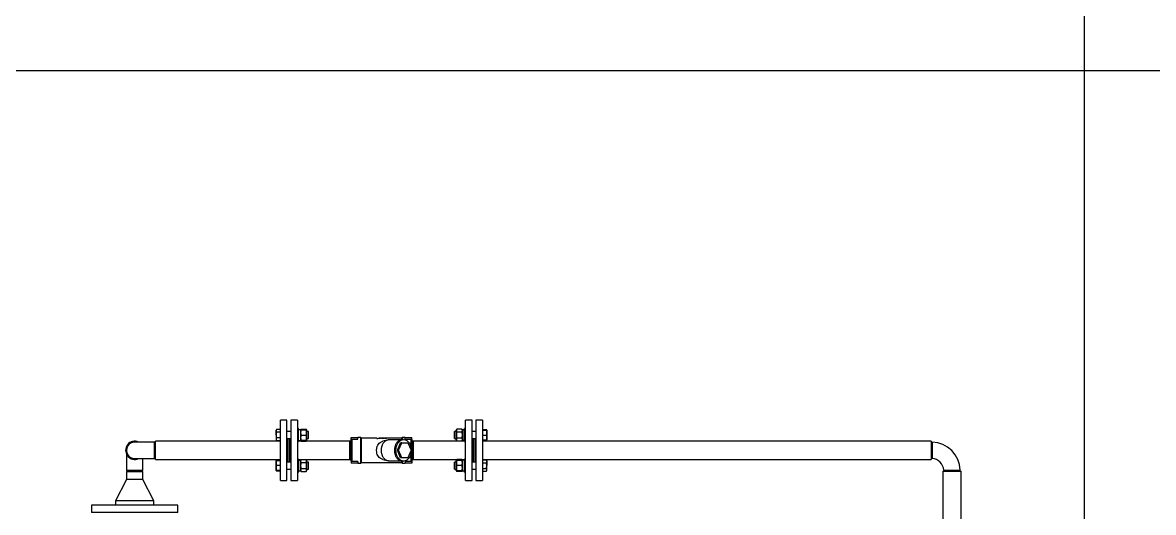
# Model space of a CAD drawing. Extents: x -681219 to -550379, y -242630 to -158199.
# Drawn here: x -632833 to -629134, y -165390 to -163786 of the extents above; entities that cross this region are included whole.
import ezdxf

# ---------------------------------------------------------------- set-up
doc = ezdxf.new("R2010")
doc.units = 0
doc.header["$LTSCALE"] = 1000
doc.layers.get('0').update_dxf_attribs({"linetype": 'CONTINUOUS'})
for name, color, linetype in [('$DDT_AUDIT_GENERATED_(103)', 7, 'CONTINUOUS'), ('16_GB93', 7, 'CONTINUOUS'), ('16_GB97.1', 7, 'CONTINUOUS'), ('FIG13铸铁过滤器DN32(1', 7, 'CONTINUOUS'), ('GBT_12459_90度弯头D', 7, 'CONTINUOUS'), ('GBT_9119.8_法兰_DN', 7, 'CONTINUOUS'), ('M16_GB6170', 7, 'CONTINUOUS'), ('M16×65_GB5782', 7, 'CONTINUOUS'), ('MYGL165_060101', 7, 'CONTINUOUS'), ('MYGL165_060102', 7, 'CONTINUOUS'), ('MYGL165_060201', 7, 'CONTINUOUS'), ('MYGL165_060301', 7, 'CONTINUOUS'), ('MYGL165_060302', 7, 'CONTINUOUS')]:
    doc.layers.add(name, color=color, linetype=linetype)

msp = doc.modelspace()

# ---------------------------------------------------------------- linework, layer by layer
at = {"layer": '$DDT_AUDIT_GENERATED_(103)', "color": 7, "linetype": 'Continuous'}
for p, q in [((-632490.7324, -165254.2758), (-632493.556, -165257.0993)), ((-632490.7324, -165254.2758), (-632442.7324, -165254.2758)), ((-632439.9089, -165257.0993), (-632442.7324, -165254.2758)), ((-632493.556, -165282.5111), (-632529.556, -165351.6876)), ((-632439.9089, -165257.0993), (-632493.556, -165257.0993)), ((-632493.556, -165257.0993), (-632493.556, -165282.5111)), ((-632439.9089, -165282.5111), (-632493.556, -165282.5111)), ((-632439.9089, -165282.5111), (-632439.9089, -165257.0993)), ((-632403.9089, -165351.6876), (-632439.9089, -165282.5111)), ((-632403.9089, -165351.6876), (-632529.556, -165351.6876)), ((-632529.556, -165351.6876), (-632529.556, -165365.8052)), ((-632403.9089, -165365.8052), (-632403.9089, -165351.6876))]:
    msp.add_line(p, q, dxfattribs=at)
at = {"color": 1}
msp.add_line((-635175.7591, -163942.1682), (-628711.5358, -163942.1682), dxfattribs=at)
at = {"color": 0}
msp.add_lwpolyline([(-639802.9899, -162264.4832), (-629360.0241, -162264.4832), (-629360.0241, -173642.8712), (-639802.9899, -173642.8712)], close=True, dxfattribs=at)
at = {"layer": '16_GB93', "color": 7, "linetype": 'Continuous'}
for p, q in [((-631924.4736, -165119.3741), (-631930.2618, -165119.3741)), ((-631924.4736, -165119.3741), (-631924.4736, -165153.8212)), ((-631393.9324, -165119.3741), (-631393.9324, -165153.0974)), ((-631388.1442, -165119.3741), (-631393.9324, -165119.3741)), ((-631930.2618, -165153.8212), (-631924.4736, -165153.8212)), ((-631393.9324, -165153.8003), (-631393.9324, -165153.8212)), ((-631393.9324, -165153.8212), (-631393.0848, -165153.8212)), ((-631393.0848, -165153.8212), (-631388.9919, -165153.8212)), ((-631388.9919, -165153.8212), (-631388.1442, -165153.8212)), ((-631929.4142, -165219.201), (-631930.2618, -165219.201)), ((-631930.2618, -165253.648), (-631924.4736, -165253.648)), ((-631925.3213, -165219.201), (-631929.4142, -165219.201)), ((-631924.4736, -165219.201), (-631925.3213, -165219.201)), ((-631924.4736, -165219.2219), (-631924.4736, -165219.201)), ((-631924.4736, -165253.648), (-631924.4736, -165219.9248)), ((-631393.9324, -165253.648), (-631393.9324, -165219.201)), ((-631388.1442, -165219.201), (-631393.9324, -165219.201)), ((-631393.9324, -165253.648), (-631388.1442, -165253.648))]:
    msp.add_line(p, q, dxfattribs=at)
for centre, start, end in [((-631388.9919, -165136.5977), 253.3305416, 270), ((-631393.0848, -165136.5977), 267.1790105, 276.8238399), ((-631929.4142, -165236.4245), 73.3305416, 90), ((-631925.3213, -165236.4245), 87.1790105, 96.8238404)]:
    msp.add_arc(centre, 17.2235, start, end, dxfattribs=at)
at = {"layer": '16_GB97.1', "color": 7, "linetype": 'Continuous'}
for p, q in [((-631930.2618, -165115.4212), (-631934.4971, -165115.4212)), ((-631930.2618, -165157.7741), (-631930.2618, -165115.4212)), ((-631388.1442, -165157.7741), (-631388.1442, -165115.4212)), ((-631383.9089, -165115.4212), (-631388.1442, -165115.4212)), ((-631934.4971, -165157.7741), (-631930.2618, -165157.7741)), ((-631388.1442, -165157.7741), (-631383.9089, -165157.7741)), ((-631930.2618, -165215.248), (-631934.4971, -165215.248)), ((-631930.2618, -165257.601), (-631930.2618, -165215.248)), ((-631388.1442, -165257.601), (-631388.1442, -165215.248)), ((-631383.9089, -165215.248), (-631388.1442, -165215.248)), ((-631934.4971, -165257.601), (-631930.2618, -165257.601)), ((-631388.1442, -165257.601), (-631383.9089, -165257.601))]:
    msp.add_line(p, q, dxfattribs=at)
at = {"layer": 'FIG13铸铁过滤器DN32(1', "color": 7, "linetype": 'Continuous'}
for p, q in [((-631758.0265, -165151.472), (-631758.0265, -165144.1582)), ((-631758.0265, -165144.1582), (-631736.8501, -165144.1582)), ((-631758.0265, -165151.472), (-631756.6148, -165149.8324)), ((-631758.0265, -165221.5502), (-631758.0265, -165151.472)), ((-631756.6148, -165149.8324), (-631756.6148, -165223.1898)), ((-631756.6148, -165149.8324), (-631736.8501, -165149.8324)), ((-631736.8501, -165149.8324), (-631736.8501, -165144.1582)), ((-631726.9677, -165144.1582), (-631736.8501, -165144.1582)), ((-631726.9677, -165228.864), (-631726.9677, -165144.1582)), ((-631724.8501, -165146.9817), (-631726.9677, -165144.864)), ((-631724.8501, -165226.0405), (-631724.8501, -165146.9817)), ((-631674.2007, -165146.9817), (-631724.8501, -165146.9817)), ((-631674.2007, -165147.3895), (-631674.2007, -165146.6993)), ((-631671.6911, -165146.6993), (-631667.2489, -165146.6993)), ((-631667.2489, -165146.9928), (-631667.2489, -165146.5328)), ((-631665.6762, -165146.9817), (-631667.2489, -165146.9817)), ((-631665.6762, -165147.3895), (-631665.6762, -165146.6993)), ((-631663.3729, -165146.6993), (-631665.6762, -165146.6993)), ((-631663.3729, -165147.3895), (-631665.6762, -165147.3895)), ((-631663.3729, -165147.3895), (-631663.3729, -165146.6993)), ((-631661.5079, -165146.6993), (-631663.3729, -165146.6993)), ((-631663.2583, -165146.9817), (-631663.3729, -165146.9817)), ((-631658.8288, -165146.6993), (-631661.5079, -165146.6993)), ((-631661.5079, -165147.3895), (-631661.5079, -165146.6993)), ((-631658.8288, -165147.3895), (-631661.5079, -165147.3895)), ((-631658.8288, -165147.3895), (-631658.8288, -165146.6993)), ((-631657.6113, -165146.9817), (-631658.8288, -165146.9817)), ((-631650.6731, -165146.6993), (-631657.3187, -165146.6993)), ((-631640.4317, -165153.1859), (-631654.8665, -165156.8901)), ((-631650.6731, -165147.0673), (-631650.6731, -165146.5707)), ((-631649.5944, -165146.9817), (-631650.3729, -165146.9817)), ((-631643.0393, -165146.6993), (-631649.5944, -165146.6993)), ((-631649.5944, -165147.3895), (-631649.5944, -165146.6993)), ((-631643.0393, -165147.3895), (-631649.5944, -165147.3895)), ((-631643.0393, -165147.3895), (-631643.0393, -165146.6993)), ((-631593.556, -165146.9817), (-631643.0393, -165146.9817)), ((-631598.6675, -165152.6287), (-631636.0534, -165152.6287)), ((-631607.0775, -165186.5111), (-631596.8714, -165161.8052)), ((-631603.1325, -165186.5111), (-631592.9264, -165161.8052)), ((-631592.9264, -165161.8052), (-631596.8714, -165161.8052)), ((-631591.4383, -165144.864), (-631593.556, -165146.9817)), ((-631593.556, -165146.9817), (-631593.556, -165151.3234)), ((-631592.9264, -165161.8052), (-631572.5142, -165161.8052)), ((-631586.6653, -165151.217), (-631591.5966, -165151.217)), ((-631591.4383, -165144.1582), (-631591.4383, -165151.217)), ((-631581.556, -165144.1582), (-631591.4383, -165144.1582)), ((-631581.556, -165149.8324), (-631581.556, -165144.1582)), ((-631581.556, -165144.1582), (-631560.3795, -165144.1582)), ((-631581.556, -165149.8324), (-631561.7912, -165149.8324)), ((-631572.5142, -165161.8052), (-631562.3081, -165186.5111)), ((-631561.7912, -165149.8324), (-631560.3795, -165151.472)), ((-631561.7912, -165180.4155), (-631561.7912, -165149.8324)), ((-631560.3795, -165151.472), (-631560.3795, -165144.1582)), ((-631560.3795, -165151.472), (-631560.3795, -165221.5502)), ((-631654.8374, -165216.1395), (-631640.4317, -165219.8363)), ((-631603.1325, -165186.5111), (-631607.0775, -165186.5111)), ((-631596.8714, -165211.217), (-631607.0775, -165186.5111)), ((-631592.9264, -165211.217), (-631603.1325, -165186.5111)), ((-631592.9264, -165211.217), (-631596.8714, -165211.217)), ((-631572.5142, -165211.217), (-631592.9264, -165211.217)), ((-631562.3081, -165186.5111), (-631572.5142, -165211.217)), ((-631561.7912, -165223.1898), (-631561.7912, -165192.6066)), ((-631756.6148, -165223.1898), (-631758.0265, -165221.5502)), ((-631758.0265, -165221.5502), (-631758.0265, -165228.864)), ((-631736.8501, -165228.864), (-631758.0265, -165228.864)), ((-631736.8501, -165223.1898), (-631756.6148, -165223.1898)), ((-631736.8501, -165223.1898), (-631736.8501, -165228.864)), ((-631736.8501, -165228.864), (-631726.9677, -165228.864)), ((-631726.9677, -165228.1582), (-631724.8501, -165226.0405)), ((-631724.8501, -165226.0405), (-631593.556, -165226.0405)), ((-631636.0534, -165220.3934), (-631598.6675, -165220.3934)), ((-631593.556, -165221.6988), (-631593.556, -165226.0405)), ((-631593.556, -165226.0405), (-631591.4383, -165228.1582)), ((-631591.5966, -165221.8052), (-631586.6653, -165221.8052)), ((-631591.4383, -165221.8052), (-631591.4383, -165228.864)), ((-631591.4383, -165228.864), (-631581.556, -165228.864)), ((-631561.7912, -165223.1898), (-631581.556, -165223.1898)), ((-631581.556, -165223.1898), (-631581.556, -165228.864)), ((-631560.3795, -165228.864), (-631581.556, -165228.864)), ((-631560.3795, -165221.5502), (-631561.7912, -165223.1898)), ((-631560.3795, -165221.5502), (-631560.3795, -165228.864))]:
    msp.add_line(p, q, dxfattribs=at)
msp.add_arc((-631671.9299, -165123.9057), 23.546, 264.4767233, 281.4667575, dxfattribs=at)
msp.add_ellipse((-631586.6653, -165186.5111), major_axis=(0, -35.2941), ratio=0.71551636, dxfattribs=at)
for points, knots in [([(-631654.8558, -165216.1336), (-631656.4557, -165215.7246), (-631657.9978, -165215.2149), (-631662.0267, -165213.484), (-631664.3755, -165211.9825), (-631668.3174, -165208.3077), (-631669.9757, -165206.0867), (-631672.5824, -165201.1663), (-631673.569, -165198.4004), (-631674.8679, -165192.6565), (-631675.1996, -165189.595), (-631675.206, -165185.0595), (-631675.1284, -165183.5529), (-631674.8095, -165180.5504), (-631674.5657, -165179.051), (-631673.9228, -165176.1661), (-631673.5228, -165174.7672), (-631672.555, -165172.0555), (-631671.9815, -165170.7341), (-631670.0328, -165167.0196), (-631668.4065, -165164.8171), (-631664.4566, -165161.0967), (-631662.1785, -165159.6186), (-631658.0731, -165157.8314), (-631656.5057, -165157.3088), (-631654.8782, -165156.8923)], [0.2146099129, 0.2146099129, 0.2146099129, 0.2146099129, 0.25, 0.25, 0.3125, 0.3125, 0.375, 0.375, 0.4375, 0.4375, 0.5, 0.5, 0.53125, 0.53125, 0.5625, 0.5625, 0.59375, 0.59375, 0.625, 0.625, 0.6875, 0.6875, 0.75, 0.75, 0.7860324087, 0.7860324087, 0.7860324087, 0.7860324087]), ([(-631650.6736, -165147.0616), (-631650.6731, -165147.0661), (-631650.6744, -165147.0707), (-631650.7009, -165147.1176), (-631650.8374, -165147.1761), (-631651.4677, -165147.2952), (-631651.9589, -165147.3527), (-631653.1008, -165147.4177), (-631653.7256, -165147.4275), (-631654.9399, -165147.4169), (-631655.5596, -165147.3909), (-631656.5585, -165147.2932), (-631656.9124, -165147.227), (-631657.2001, -165147.1412), (-631657.2576, -165147.1153), (-631657.3204, -165147.0697), (-631657.3048, -165147.0501), (-631657.3048, -165147.0342)], [0.2356178936, 0.2356178936, 0.2356178936, 0.2356178936, 0.25, 0.25, 0.375, 0.375, 0.5, 0.5, 0.625, 0.625, 0.75, 0.75, 0.875, 0.875, 0.9375, 0.9375, 1, 1, 1, 1])]:
    msp.add_open_spline(points, degree=3, knots=knots, dxfattribs=at)
msp.add_rational_spline([(-631661.5079, -165147.3895), (-631662.3785, -165146.9817), (-631663.2583, -165146.9817)], [1, 0.997417693834, 1], degree=2, dxfattribs=at)
for points in [[(-631636.0534, -165152.6287), (-631660.2967, -165152.6287), (-631660.2967, -165186.5111), (-631660.2967, -165220.3934), (-631636.0534, -165220.3934)], [(-631591.5966, -165151.217), (-631616.8501, -165151.217), (-631616.8501, -165186.5111), (-631616.8501, -165221.8052), (-631591.5966, -165221.8052)]]:
    msp.add_rational_spline(points, [1, 0.707106781187, 1, 0.707106781187, 1], degree=2, knots=[0, 0, 0, 0.5, 0.5, 1, 1, 1], dxfattribs=at)
at = {"layer": 'GBT_12459_90度弯头D', "color": 7, "linetype": 'Continuous'}
for p, q in [((-632401.8006, -165159.6876), (-632466.6729, -165159.6876)), ((-629857.7044, -165159.7324), (-629860.6148, -165162.5546)), ((-632493.556, -165199.1383), (-632493.556, -165251.4157)), ((-632466.6723, -165213.3346), (-632401.8278, -165213.3346)), ((-632439.9089, -165251.4429), (-632439.9089, -165213.3346)), ((-629860.6148, -165210.6023), (-629857.9734, -165213.4199)), ((-632442.7324, -165254.2758), (-632490.7324, -165254.2758)), ((-629819.7589, -165251.6344), (-629816.9413, -165254.2758)), ((-629768.8935, -165254.2758), (-629766.0713, -165251.3654))]:
    msp.add_line(p, q, dxfattribs=at)
for centre, radius, start, end in [((-632466.6678, -165186.5111), 26.832, 90.13806, 270.6625956), ((-629860.6148, -165254.2758), 94.5882, 1.7608466, 88.241163), ((-629860.6148, -165254.2758), 40.9412, 3.7116837, 86.3205044)]:
    msp.add_arc(centre, radius, start, end, dxfattribs=at)
for points, knots in [([(-632401.7908, -165213.3344), (-632401.7908, -165213.3345), (-632401.8053, -165213.3442), (-632401.8337, -165212.0761), (-632401.8598, -165206.4062), (-632401.874, -165197.4749), (-632401.8802, -165186.5713), (-632401.8741, -165175.6624), (-632401.8595, -165166.7115), (-632401.8355, -165161.001), (-632401.803, -165159.6998), (-632401.7915, -165159.6876)], [0.4999242223, 0.4999242223, 0.4999242223, 0.4999242223, 0.4999826357, 0.5597608458, 0.621377616, 0.6848308421, 0.7501231884, 0.8153492699, 0.8787364174, 0.9402873397, 1, 1, 1, 1]), ([(-629857.7044, -165159.7324), (-629857.7044, -165159.7324), (-629857.7044, -165159.7376), (-629857.7086, -165161.2665), (-629857.7228, -165167.5382), (-629857.7488, -165176.4575), (-629857.7819, -165184.4578), (-629857.8069, -165190.142), (-629857.8269, -165193.6097), (-629857.8433, -165199.1536), (-629857.9078, -165206.4248), (-629857.9724, -165212.1953), (-629857.9735, -165213.4202), (-629857.9734, -165213.4199), (-629857.9734, -165213.4199)], [0.2495029289, 0.2495029289, 0.2495029289, 0.2495029289, 0.2498711785, 0.3150602309, 0.3784168201, 0.4399436183, 0.4996385443, 0.5203359707, 0.5417197512, 0.5627229272, 0.6250253156, 0.6940733906, 0.7494636911, 0.7494996877, 0.7494996877, 0.7494996877, 0.7494996877]), ([(-632493.5516, -165251.4544), (-632493.5333, -165251.4588), (-632493.3668, -165251.4687), (-632492.6982, -165251.4879), (-632490.7979, -165251.5043), (-632485.9253, -165251.5688), (-632476.8335, -165251.6334), (-632469.799, -165251.6345), (-632463.5797, -165251.6343), (-632456.5257, -165251.6337), (-632447.7001, -165251.569), (-632442.2669, -165251.5018), (-632440.2161, -165251.4654), (-632439.9046, -165251.4567), (-632439.909, -165251.452)], [0.502213903, 0.502213903, 0.502213903, 0.502213903, 0.5203359707, 0.5417197512, 0.5627229272, 0.6250253156, 0.6940733906, 0.7494636911, 0.7499700706, 0.8053841774, 0.8748380675, 0.9316257868, 0.9733802885, 1, 1, 1, 1]), ([(-629819.7588, -165251.6344), (-629819.7589, -165251.6344), (-629819.7627, -165251.6344), (-629818.5324, -165251.6335), (-629812.757, -165251.5687), (-629805.4784, -165251.5044), (-629799.9394, -165251.4878), (-629796.4775, -165251.4679), (-629790.8092, -165251.443), (-629782.8122, -165251.4098), (-629773.8817, -165251.3837), (-629767.6026, -165251.3696), (-629766.074, -165251.3654), (-629766.0713, -165251.3654), (-629766.0713, -165251.3654)], [0.2497830041, 0.2497830041, 0.2497830041, 0.2497830041, 0.2501798677, 0.3056204825, 0.3748413709, 0.4369761563, 0.4582076035, 0.4794725439, 0.4999826357, 0.5597608458, 0.621377616, 0.6848308421, 0.7501231884, 0.7505321912, 0.7505321912, 0.7505321912, 0.7505321912])]:
    msp.add_open_spline(points, degree=3, knots=knots, dxfattribs=at)
for points in [[(-632398.9677, -165162.5111), (-632399.9089, -165161.57), (-632400.8499, -165160.6289), (-632401.7908, -165159.6879)], [(-632401.7908, -165213.3344), (-632400.8499, -165212.3934), (-632399.9089, -165211.4523), (-632398.9677, -165210.5112)], [(-632493.5556, -165251.4529), (-632492.6146, -165252.3937), (-632491.6735, -165253.3347), (-632490.7324, -165254.2758)], [(-632442.7324, -165254.2758), (-632441.7913, -165253.3346), (-632440.8502, -165252.3936), (-632439.9092, -165251.4527)]]:
    msp.add_open_spline(points, degree=3, dxfattribs=at)
at = {"layer": 'GBT_9119.8_法兰_DN', "color": 7, "linetype": 'Continuous'}
for p, q in [((-631989.556, -165285.3346), (-631989.556, -165087.6876)), ((-631968.3795, -165087.6876), (-631989.556, -165087.6876)), ((-631968.3795, -165285.3346), (-631968.3795, -165087.6876)), ((-631955.6736, -165087.6876), (-631955.6736, -165285.3346)), ((-631934.4971, -165087.6876), (-631955.6736, -165087.6876)), ((-631934.4971, -165087.6876), (-631934.4971, -165285.3346)), ((-631383.9089, -165285.3346), (-631383.9089, -165087.6876)), ((-631362.7324, -165087.6876), (-631383.9089, -165087.6876)), ((-631362.7324, -165285.3346), (-631362.7324, -165087.6876)), ((-631350.0265, -165087.6876), (-631350.0265, -165285.3346)), ((-631328.8501, -165087.6876), (-631350.0265, -165087.6876)), ((-631328.8501, -165087.6876), (-631328.8501, -165285.3346)), ((-631964.1442, -165225.1304), (-631964.1442, -165147.8918)), ((-631959.9089, -165147.8918), (-631959.9089, -165225.1304)), ((-631358.4971, -165225.1304), (-631358.4971, -165147.8918)), ((-631354.2618, -165147.8918), (-631354.2618, -165225.1304)), ((-631989.556, -165285.3346), (-631968.3795, -165285.3346)), ((-631955.6736, -165285.3346), (-631934.4971, -165285.3346)), ((-631383.9089, -165285.3346), (-631362.7324, -165285.3346)), ((-631350.0265, -165285.3346), (-631328.8501, -165285.3346)), ((-632325.556, -165365.8052), (-632607.9089, -165365.8052)), ((-632607.9089, -165365.8052), (-632607.9089, -165389.8052)), ((-632325.556, -165389.8052), (-632607.9089, -165389.8052)), ((-632325.556, -165389.8052), (-632325.556, -165365.8052))]:
    msp.add_line(p, q, dxfattribs=at)
at = {"layer": 'M16_GB6170', "color": 7, "linetype": 'Continuous'}
for p, q in [((-631923.8623, -165119.6565), (-631924.4736, -165120.7153)), ((-631922.3488, -165117.0351), (-631923.8623, -165119.6565)), ((-631922.349, -165119.6565), (-631923.8623, -165119.6565)), ((-631922.349, -165119.6565), (-631905.7041, -165119.6565)), ((-631922.3488, -165117.0351), (-631905.7043, -165117.0351)), ((-631922.3488, -165136.5977), (-631905.7043, -165136.5977)), ((-631904.1908, -165119.6565), (-631905.7043, -165117.0351)), ((-631905.7041, -165119.6565), (-631904.1908, -165119.6565)), ((-631903.5795, -165120.7153), (-631904.1908, -165119.6565)), ((-631903.5795, -165152.48), (-631903.5795, -165120.7153)), ((-631412.7017, -165117.0351), (-631414.8265, -165120.7153)), ((-631414.8265, -165152.48), (-631414.8265, -165120.7153)), ((-631396.057, -165126.8164), (-631412.702, -165126.8164)), ((-631396.0573, -165117.0351), (-631412.7017, -165117.0351)), ((-631393.9324, -165120.7153), (-631396.0573, -165117.0351)), ((-631924.4736, -165152.48), (-631923.8623, -165153.5389)), ((-631922.349, -165153.5389), (-631923.8623, -165153.5389)), ((-631923.8623, -165153.5389), (-631922.3488, -165156.1602)), ((-631922.349, -165153.5389), (-631905.7041, -165153.5389)), ((-631922.3488, -165156.1602), (-631905.7043, -165156.1602)), ((-631905.7043, -165156.1602), (-631904.1908, -165153.5389)), ((-631905.7041, -165153.5389), (-631904.1908, -165153.5389)), ((-631904.1908, -165153.5389), (-631903.5795, -165152.48)), ((-631414.8265, -165152.48), (-631412.7017, -165156.1602)), ((-631396.057, -165146.379), (-631412.702, -165146.379)), ((-631396.0573, -165156.1602), (-631412.7017, -165156.1602)), ((-631396.0573, -165156.1602), (-631393.9324, -165152.48)), ((-631922.3488, -165216.862), (-631924.4736, -165220.5422)), ((-631922.3488, -165216.862), (-631905.7043, -165216.862)), ((-631903.5795, -165220.5422), (-631905.7043, -165216.862)), ((-631412.7017, -165216.862), (-631414.2152, -165219.4833)), ((-631396.0573, -165216.862), (-631412.7017, -165216.862)), ((-631394.5438, -165219.4833), (-631396.0573, -165216.862)), ((-631924.4736, -165252.3069), (-631922.3488, -165255.9871)), ((-631922.349, -165226.6432), (-631905.7041, -165226.6432)), ((-631922.349, -165246.2058), (-631905.7041, -165246.2058)), ((-631905.7043, -165255.9871), (-631903.5795, -165252.3069)), ((-631903.5795, -165252.3069), (-631903.5795, -165220.5422)), ((-631414.2152, -165219.4833), (-631414.8265, -165220.5422)), ((-631414.8265, -165252.3069), (-631414.8265, -165220.5422)), ((-631414.8265, -165252.3069), (-631414.2152, -165253.3657)), ((-631412.702, -165219.4833), (-631414.2152, -165219.4833)), ((-631412.702, -165253.3657), (-631414.2152, -165253.3657)), ((-631414.2152, -165253.3657), (-631412.7017, -165255.9871)), ((-631396.057, -165219.4833), (-631412.702, -165219.4833)), ((-631396.057, -165253.3657), (-631412.702, -165253.3657)), ((-631396.0573, -165236.4245), (-631412.7017, -165236.4245)), ((-631396.0573, -165255.9871), (-631394.5438, -165253.3657)), ((-631396.057, -165219.4833), (-631394.5438, -165219.4833)), ((-631396.057, -165253.3657), (-631394.5438, -165253.3657)), ((-631393.9324, -165220.5422), (-631394.5438, -165219.4833)), ((-631394.5438, -165253.3657), (-631393.9324, -165252.3069)), ((-631922.3488, -165255.9871), (-631905.7043, -165255.9871)), ((-631396.0573, -165255.9871), (-631412.7017, -165255.9871))]:
    msp.add_line(p, q, dxfattribs=at)
for centre, radius, start, end in [((-631899.1827, -165128.1267), 24.6662, 159.9161491, 200.0855317), ((-631899.1828, -165145.0686), 24.6661, 159.9144081, 200.0839112), ((-631915.0869, -165121.9259), 8.7552, 146.0398024, 162.0618393), ((-631912.9662, -165121.9259), 8.7553, 15.2184678, 33.960049), ((-631928.8703, -165128.1267), 24.6661, 339.9144081, 20.0839112), ((-631928.8703, -165145.0686), 24.6662, 339.9161491, 20.0855317), ((-631405.4399, -165121.9259), 8.7552, 146.0398024, 213.9572864), ((-631403.3191, -165121.9259), 8.7553, 326.0428621, 33.960049), ((-631915.0869, -165151.2694), 8.7553, 195.5864178, 213.960049), ((-631912.9661, -165151.2694), 8.7552, 326.0398024, 347.4673341), ((-631405.4398, -165151.2694), 8.7553, 146.0428621, 213.960049), ((-631403.3191, -165151.2694), 8.7552, 326.0398024, 33.9572864), ((-631915.0869, -165221.7528), 8.7552, 146.0398024, 213.9572864), ((-631912.9662, -165221.7528), 8.7553, 326.0428621, 33.960049), ((-631405.4399, -165221.7528), 8.7552, 146.0398024, 167.4673341), ((-631403.3191, -165221.7528), 8.7553, 12.5685349, 33.960049), ((-631915.0869, -165251.0963), 8.7553, 146.0428621, 213.960049), ((-631912.9661, -165251.0963), 8.7552, 326.0398024, 33.9572864), ((-631389.5357, -165227.9536), 24.6662, 159.9161491, 200.0855317), ((-631389.5358, -165244.8954), 24.6661, 159.9144081, 200.0839112), ((-631405.4398, -165251.0963), 8.7553, 195.2184678, 213.960049), ((-631419.2232, -165227.9536), 24.6661, 339.9144081, 20.0839112), ((-631419.2233, -165244.8954), 24.6662, 339.9161491, 20.0855317), ((-631403.3191, -165251.0963), 8.7552, 326.0398024, 347.7270102)]:
    msp.add_arc(centre, radius, start, end, dxfattribs=at)
for points, knots in [([(-631412.702, -165126.8164), (-631413.1584, -165128.3975), (-631413.5386, -165129.9994), (-631413.9364, -165132.4494), (-631414.0403, -165133.2758), (-631414.1799, -165134.9391), (-631414.2151, -165135.7683), (-631414.2154, -165138.2479), (-631414.0734, -165139.8906), (-631413.5466, -165143.1581), (-631413.1613, -165144.7879), (-631412.702, -165146.379)], [0, 0, 0, 0, 0.25, 0.25, 0.375, 0.375, 0.5, 0.5, 0.75, 0.75, 1, 1, 1, 1]), ([(-631396.057, -165146.379), (-631395.5977, -165144.7879), (-631395.2124, -165143.1581), (-631394.6856, -165139.8906), (-631394.5436, -165138.2479), (-631394.5438, -165135.7683), (-631394.579, -165134.9391), (-631394.7187, -165133.2758), (-631394.8225, -165132.4494), (-631395.2204, -165129.9994), (-631395.6006, -165128.3975), (-631396.057, -165126.8164)], [0, 0, 0, 0, 0.25, 0.25, 0.5, 0.5, 0.625, 0.625, 0.75, 0.75, 1, 1, 1, 1]), ([(-631922.349, -165226.6432), (-631922.8055, -165228.2243), (-631923.1856, -165229.8262), (-631923.5835, -165232.2762), (-631923.6873, -165233.1026), (-631923.827, -165234.766), (-631923.8622, -165235.5951), (-631923.8624, -165238.0748), (-631923.7205, -165239.7174), (-631923.1937, -165242.9849), (-631922.8083, -165244.6148), (-631922.349, -165246.2058)], [0, 0, 0, 0, 0.25, 0.25, 0.375, 0.375, 0.5, 0.5, 0.75, 0.75, 1, 1, 1, 1]), ([(-631905.7041, -165246.2058), (-631905.2448, -165244.6148), (-631904.8594, -165242.9849), (-631904.3326, -165239.7174), (-631904.1907, -165238.0748), (-631904.1909, -165235.5951), (-631904.2261, -165234.766), (-631904.3657, -165233.1026), (-631904.4696, -165232.2762), (-631904.8674, -165229.8262), (-631905.2476, -165228.2243), (-631905.7041, -165226.6432)], [0, 0, 0, 0, 0.25, 0.25, 0.5, 0.5, 0.625, 0.625, 0.75, 0.75, 1, 1, 1, 1])]:
    msp.add_open_spline(points, degree=3, knots=knots, dxfattribs=at)
at = {"layer": 'M16×65_GB5782', "color": 7, "linetype": 'Continuous'}
for p, q in [((-632002.2444, -165118.1247), (-632003.6736, -165120.6001)), ((-632003.6736, -165136.5977), (-632003.6736, -165120.6001)), ((-632003.6736, -165136.5977), (-632003.6736, -165152.5952)), ((-631989.556, -165127.3612), (-632002.2446, -165127.3612)), ((-631989.556, -165118.1247), (-632002.2444, -165118.1247)), ((-631955.6736, -165125.3036), (-631968.3795, -165125.3036)), ((-631897.7912, -165125.3036), (-631903.5795, -165125.3036)), ((-631897.7912, -165147.8918), (-631897.7912, -165125.3036)), ((-631420.6148, -165147.8918), (-631420.6148, -165125.3036)), ((-631414.8265, -165125.3036), (-631420.6148, -165125.3036)), ((-631350.0265, -165125.3036), (-631362.7324, -165125.3036)), ((-631328.8501, -165118.1247), (-631316.1616, -165118.1247)), ((-631328.8501, -165120.6001), (-631316.1614, -165120.6001)), ((-631328.8501, -165136.5977), (-631316.1616, -165136.5977)), ((-631314.7324, -165120.6001), (-631316.1616, -165118.1247)), ((-631316.1614, -165120.6001), (-631314.7324, -165120.6001)), ((-631314.7324, -165120.6001), (-631314.7324, -165152.5952)), ((-632003.6736, -165152.5952), (-632002.2444, -165155.0706)), ((-631989.556, -165145.8341), (-632002.2446, -165145.8341)), ((-631989.556, -165155.0706), (-632002.2444, -165155.0706)), ((-631968.3795, -165147.8918), (-631955.6736, -165147.8918)), ((-631903.5795, -165147.8918), (-631897.7912, -165147.8918)), ((-631420.6148, -165147.8918), (-631414.8265, -165147.8918)), ((-631362.7324, -165147.8918), (-631350.0265, -165147.8918)), ((-631328.8501, -165152.5952), (-631316.1614, -165152.5952)), ((-631328.8501, -165155.0706), (-631316.1616, -165155.0706)), ((-631316.1616, -165155.0706), (-631314.7324, -165152.5952)), ((-631314.7324, -165152.5952), (-631316.1614, -165152.5952)), ((-632002.2444, -165217.9516), (-632003.6736, -165220.4269)), ((-632003.6736, -165252.4221), (-632003.6736, -165220.4269)), ((-632003.6736, -165220.4269), (-632002.2446, -165220.4269)), ((-632002.2446, -165252.4221), (-632003.6736, -165252.4221)), ((-632003.6736, -165252.4221), (-632002.2444, -165254.8975)), ((-631989.556, -165220.4269), (-632002.2446, -165220.4269)), ((-631989.556, -165252.4221), (-632002.2446, -165252.4221)), ((-631989.556, -165217.9516), (-632002.2444, -165217.9516)), ((-631989.556, -165236.4245), (-632002.2444, -165236.4245)), ((-631955.6736, -165225.1304), (-631968.3795, -165225.1304)), ((-631968.3795, -165247.7186), (-631955.6736, -165247.7186)), ((-631897.7912, -165225.1304), (-631903.5795, -165225.1304)), ((-631903.5795, -165247.7186), (-631897.7912, -165247.7186)), ((-631897.7912, -165247.7186), (-631897.7912, -165225.1304)), ((-631420.6148, -165247.7186), (-631420.6148, -165225.1304)), ((-631414.8265, -165225.1304), (-631420.6148, -165225.1304)), ((-631420.6148, -165247.7186), (-631414.8265, -165247.7186)), ((-631350.0265, -165225.1304), (-631362.7324, -165225.1304)), ((-631362.7324, -165247.7186), (-631350.0265, -165247.7186)), ((-631328.8501, -165217.9516), (-631316.1616, -165217.9516)), ((-631328.8501, -165227.188), (-631316.1614, -165227.188)), ((-631328.8501, -165245.661), (-631316.1614, -165245.661)), ((-631314.7324, -165220.4269), (-631316.1616, -165217.9516)), ((-631316.1616, -165254.8975), (-631314.7324, -165252.4221)), ((-631314.7324, -165220.4269), (-631314.7324, -165236.4245)), ((-631314.7324, -165252.4221), (-631314.7324, -165236.4245)), ((-631989.556, -165254.8975), (-632002.2444, -165254.8975)), ((-631328.8501, -165254.8975), (-631316.1616, -165254.8975))]:
    msp.add_line(p, q, dxfattribs=at)
for centre, radius, start, end in [((-631995.3871, -165122.7431), 8.2676, 146.0398025, 213.9572864), ((-631323.019, -165122.7431), 8.2676, 15.2184684, 33.960049), ((-631338.0372, -165128.5986), 23.2922, 339.9144081, 20.0839112), ((-631338.0373, -165144.5968), 23.2923, 339.9161491, 20.0855317), ((-631995.387, -165150.4522), 8.2676, 146.0428621, 213.960049), ((-631323.019, -165150.4522), 8.2676, 326.0398025, 342.0535167), ((-631980.3687, -165228.4254), 23.2923, 159.9161491, 200.0855317), ((-631980.3688, -165244.4236), 23.2922, 159.9144081, 200.0839112), ((-631995.387, -165250.279), 8.2676, 192.9544276, 213.960049), ((-631995.3871, -165222.57), 8.2676, 146.0398025, 164.7226123), ((-631323.019, -165222.57), 8.2676, 326.0428621, 33.960049), ((-631323.019, -165250.279), 8.2676, 326.0398025, 33.9572864)]:
    msp.add_arc(centre, radius, start, end, dxfattribs=at)
for points, knots in [([(-632002.2446, -165127.3612), (-632002.6758, -165128.8547), (-632003.0349, -165130.3678), (-632003.4105, -165132.6817), (-632003.5085, -165133.4617), (-632003.6404, -165135.0334), (-632003.6736, -165135.8168), (-632003.6736, -165136.5977)], [0, 0, 0, 0, 0.5, 0.5, 0.75, 0.75, 1, 1, 1, 1]), ([(-632003.6736, -165136.5977), (-632003.6736, -165138.1585), (-632003.5394, -165139.7092), (-632003.0421, -165142.7933), (-632002.6783, -165144.3319), (-632002.2446, -165145.8341)], [0, 0, 0, 0, 0.5, 0.5, 1, 1, 1, 1]), ([(-631314.7324, -165236.4245), (-631314.7324, -165235.6436), (-631314.7656, -165234.8603), (-631314.8975, -165233.2886), (-631314.9955, -165232.5085), (-631315.3712, -165230.1946), (-631315.7302, -165228.6815), (-631316.1614, -165227.188)], [0, 0, 0, 0, 0.25, 0.25, 0.5, 0.5, 1, 1, 1, 1]), ([(-631316.1614, -165245.661), (-631315.7277, -165244.1588), (-631315.364, -165242.6202), (-631314.8666, -165239.536), (-631314.7324, -165237.9853), (-631314.7324, -165236.4245)], [0, 0, 0, 0, 0.5, 0.5, 1, 1, 1, 1])]:
    msp.add_open_spline(points, degree=3, knots=knots, dxfattribs=at)
at = {"layer": 'MYGL165_060101', "color": 7, "linetype": 'Continuous'}
for p, q in [((-632398.9677, -165216.1582), (-632398.9677, -165156.864)), ((-631989.556, -165156.864), (-632398.9677, -165156.864)), ((-632398.9677, -165216.1582), (-631989.556, -165216.1582))]:
    msp.add_line(p, q, dxfattribs=at)
at = {"layer": 'MYGL165_060102', "color": 7, "linetype": 'Continuous'}
msp.add_arc((-632466.7324, -165186.5111), 29.6471, 64.7912347, 295.2087653, dxfattribs=at)
at = {"layer": 'MYGL165_060201', "color": 7, "linetype": 'Continuous'}
for p, q in [((-631758.0265, -165156.864), (-631930.2618, -165156.864)), ((-631763.8148, -165156.864), (-631763.8148, -165216.1582)), ((-631758.0265, -165159.4624), (-631763.8148, -165159.4624)), ((-631388.1442, -165156.864), (-631560.3795, -165156.864)), ((-631560.3795, -165159.4624), (-631554.5912, -165159.4624)), ((-631554.5912, -165216.1582), (-631554.5912, -165156.864)), ((-631930.2618, -165216.1582), (-631758.0265, -165216.1582)), ((-631758.0265, -165213.5598), (-631763.8148, -165213.5598)), ((-631560.3795, -165213.5598), (-631554.5912, -165213.5598)), ((-631560.3795, -165216.1582), (-631388.1442, -165216.1582))]:
    msp.add_line(p, q, dxfattribs=at)
at = {"layer": 'MYGL165_060301', "color": 7, "linetype": 'Continuous'}
for p, q in [((-629860.6148, -165156.864), (-631328.8501, -165156.864)), ((-629860.6148, -165156.864), (-629860.6148, -165216.1582)), ((-631328.8501, -165216.1582), (-629860.6148, -165216.1582))]:
    msp.add_line(p, q, dxfattribs=at)
at = {"layer": 'MYGL165_060302', "color": 7, "linetype": 'Continuous'}
for p, q in [((-629822.4971, -165254.2758), (-629763.203, -165254.2758)), ((-629822.4971, -165254.2758), (-629822.4971, -165955.9229)), ((-629763.203, -165955.9229), (-629763.203, -165254.2758))]:
    msp.add_line(p, q, dxfattribs=at)

doc.saveas('drawing.dxf')
